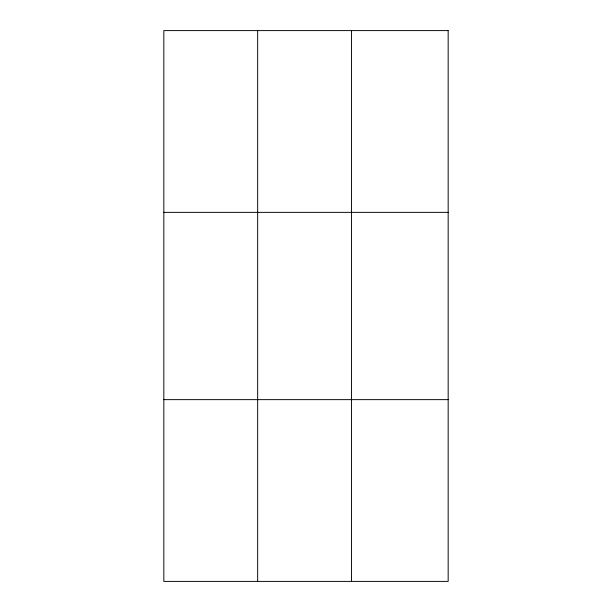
<?xml version="1.0" encoding="UTF-8"?>
<svg xmlns="http://www.w3.org/2000/svg" width="612" height="612" viewBox="0 0 612 612"><rect width="100%" height="100%" fill="white"/><g stroke="black" fill="none" stroke-linecap="round" stroke-linejoin="round"><path stroke-width="0.92" d="M257.66 30.6L257.66 581.4M351.495 30.6L351.495 581.4M163.832 212.364L448.168 212.364M163.832 399.636L448.168 399.636M448.168 30.6L448.168 581.4L163.832 581.4L163.832 30.6L448.168 30.6"/></g></svg>
